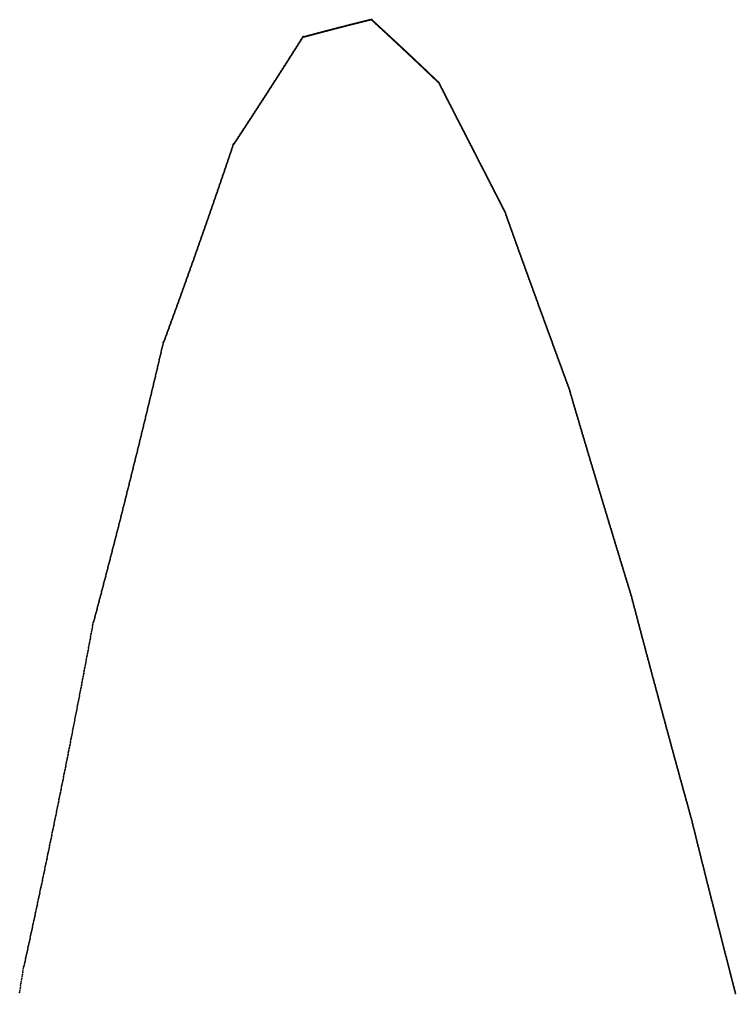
# Model space of a CAD drawing. Header units: metres. Extents: x 0 to 360, y 46 to 216.
# Drawn here: x 18.36 to 45.97, y 159.38 to 196.92 of the extents above; entities that cross this region are included whole.
import ezdxf

# ---------------------------------------------------------------- set-up
doc = ezdxf.new("R2010")
doc.units = ezdxf.units.M

msp = doc.modelspace()

# ---------------------------------------------------------------- linework, layer by layer
for p in [(31.155, 196.731), (31.165, 196.734), (31.176, 196.736), (31.186, 196.739), (31.196, 196.741), (31.207, 196.744), (31.217, 196.747), (31.227, 196.749), (31.238, 196.752), (31.248, 196.754), (31.258, 196.757), (31.269, 196.76), (31.279, 196.762), (31.289, 196.765), (31.3, 196.767), (31.31, 196.77), (31.32, 196.773), (31.331, 196.775), (31.341, 196.778), (31.351, 196.78), (31.362, 196.783), (31.372, 196.785), (31.382, 196.788), (31.393, 196.791), (31.403, 196.793), (31.413, 196.796), (31.424, 196.798), (31.434, 196.801), (31.444, 196.803), (31.455, 196.806), (31.465, 196.809), (31.475, 196.811), (31.486, 196.814), (31.496, 196.816), (31.506, 196.819), (31.517, 196.821), (31.527, 196.824), (31.537, 196.826), (31.548, 196.829), (31.558, 196.832), (31.568, 196.834), (31.579, 196.837), (31.589, 196.839), (31.599, 196.842), (31.609, 196.844), (31.62, 196.847), (31.63, 196.849), (31.64, 196.852), (31.651, 196.854), (31.661, 196.857), (31.671, 196.859), (31.682, 196.862), (31.692, 196.865), (31.702, 196.867), (31.712, 196.87), (31.723, 196.872), (31.733, 196.875), (31.743, 196.877), (31.754, 196.88), (31.764, 196.882), (31.774, 196.885), (31.784, 196.887), (31.795, 196.89), (31.805, 196.892), (31.815, 196.895), (31.826, 196.897), (31.836, 196.9), (31.846, 196.902), (31.856, 196.905), (31.867, 196.907), (31.877, 196.91), (31.887, 196.912), (31.898, 196.915), (31.908, 196.917), (31.918, 196.92), (31.928, 196.922), (31.939, 196.925), (31.949, 196.918), (31.959, 196.892), (31.97, 196.882), (31.98, 196.873), (31.99, 196.863), (32, 196.854), (32.011, 196.845), (32.021, 196.835), (32.031, 196.826), (32.041, 196.816), (32.052, 196.807), (32.062, 196.798), (32.072, 196.788), (32.082, 196.779), (32.093, 196.769), (32.103, 196.76), (32.113, 196.75), (32.123, 196.741), (32.134, 196.732), (29.706, 196.355), (29.717, 196.358), (29.727, 196.36), (29.738, 196.363), (29.748, 196.366), (29.759, 196.369), (29.769, 196.372), (29.78, 196.374), (29.79, 196.377), (29.8, 196.38), (29.811, 196.383), (29.821, 196.386), (29.832, 196.388), (29.842, 196.391), (29.853, 196.394), (29.863, 196.397), (29.874, 196.4), (29.884, 196.402), (29.895, 196.405), (29.905, 196.408), (29.916, 196.411), (29.926, 196.414), (29.937, 196.416), (29.947, 196.419), (29.958, 196.422), (29.968, 196.425), (29.979, 196.427), (29.989, 196.43), (30, 196.433), (30.01, 196.436), (30.02, 196.438), (30.031, 196.441), (30.041, 196.444), (30.052, 196.447), (30.062, 196.449), (30.073, 196.452), (30.083, 196.455), (30.094, 196.458), (30.104, 196.46), (30.115, 196.463), (30.125, 196.466), (30.135, 196.469), (30.146, 196.471), (30.156, 196.474), (30.167, 196.477), (30.177, 196.48), (30.188, 196.482), (30.198, 196.485), (30.209, 196.488), (30.219, 196.491), (30.229, 196.493), (30.24, 196.496), (30.25, 196.499), (30.261, 196.502), (30.271, 196.504), (30.282, 196.507), (30.292, 196.51), (30.303, 196.513), (30.313, 196.515), (30.323, 196.518), (30.334, 196.521), (30.344, 196.523), (30.355, 196.526), (30.365, 196.529), (30.376, 196.532), (30.386, 196.534), (30.396, 196.537), (30.407, 196.54), (30.417, 196.542), (30.428, 196.545), (30.438, 196.548), (30.449, 196.551), (30.459, 196.553), (30.469, 196.556), (30.48, 196.559), (30.49, 196.561), (30.501, 196.564), (30.511, 196.567), (30.522, 196.569), (30.532, 196.572), (30.542, 196.575), (30.553, 196.577), (30.563, 196.58), (30.574, 196.583), (30.584, 196.586), (30.594, 196.588), (30.605, 196.591), (30.615, 196.594), (30.626, 196.596), (30.636, 196.599), (30.646, 196.602), (30.657, 196.604), (30.667, 196.607), (30.678, 196.61), (30.688, 196.612), (30.698, 196.615), (30.709, 196.618), (30.719, 196.62), (30.73, 196.623), (30.74, 196.626), (30.75, 196.628), (30.761, 196.631), (30.771, 196.634), (30.782, 196.636), (30.792, 196.639), (30.802, 196.642), (30.813, 196.644), (30.823, 196.647), (30.834, 196.65), (30.844, 196.652), (30.854, 196.655), (30.865, 196.658), (30.875, 196.66), (30.885, 196.663), (30.896, 196.665), (30.906, 196.668), (30.917, 196.671), (30.927, 196.673), (30.937, 196.676), (30.948, 196.679), (30.958, 196.681), (30.968, 196.684), (30.979, 196.687), (30.989, 196.689), (31, 196.692), (31.01, 196.694), (31.02, 196.697), (31.031, 196.7), (31.041, 196.702), (31.051, 196.705), (31.062, 196.708), (31.072, 196.71), (31.082, 196.713), (31.093, 196.715), (31.103, 196.718), (31.114, 196.721), (31.124, 196.723), (31.134, 196.726), (31.145, 196.728), (32.144, 196.722), (32.154, 196.713), (32.164, 196.703), (32.175, 196.694), (32.185, 196.685), (32.195, 196.675), (32.205, 196.666), (32.216, 196.656), (32.226, 196.647), (32.236, 196.637), (32.246, 196.628), (32.257, 196.619), (32.267, 196.609), (32.277, 196.6), (32.287, 196.59), (32.298, 196.581), (32.308, 196.571), (32.318, 196.562), (32.328, 196.553), (32.339, 196.543), (32.349, 196.534), (32.359, 196.524), (32.369, 196.515), (32.38, 196.505), (32.39, 196.496), (32.4, 196.486), (32.41, 196.477), (32.42, 196.468), (32.431, 196.458), (32.441, 196.449), (32.451, 196.439), (32.461, 196.43), (32.472, 196.42), (32.482, 196.411), (32.492, 196.402), (32.502, 196.392), (32.512, 196.383), (32.523, 196.373), (32.533, 196.364), (29.117, 195.985), (29.127, 196.002), (29.138, 196.019), (29.149, 196.035), (29.159, 196.052), (29.17, 196.069), (29.18, 196.085), (29.191, 196.102), (29.201, 196.119), (29.212, 196.135), (29.222, 196.152), (29.233, 196.169), (29.243, 196.185), (29.254, 196.202), (29.265, 196.219), (29.275, 196.236), (29.286, 196.252), (29.296, 196.266), (29.307, 196.253), (29.317, 196.25), (29.328, 196.253), (29.338, 196.256), (29.349, 196.259), (29.359, 196.261), (29.37, 196.264), (29.38, 196.267), (29.391, 196.27), (29.401, 196.273), (29.412, 196.276), (29.422, 196.279), (29.433, 196.281), (29.443, 196.284), (29.454, 196.287), (29.464, 196.29), (29.475, 196.293), (29.486, 196.296), (29.496, 196.298), (29.507, 196.301), (29.517, 196.304), (29.528, 196.307), (29.538, 196.31), (29.549, 196.313), (29.559, 196.315), (29.57, 196.318), (29.58, 196.321), (29.591, 196.324), (29.601, 196.327), (29.612, 196.33), (29.622, 196.332), (29.633, 196.335), (29.643, 196.338), (29.654, 196.341), (29.664, 196.344), (29.675, 196.346), (29.685, 196.349), (29.696, 196.352), (32.543, 196.354), (32.553, 196.345), (32.563, 196.335), (32.574, 196.326), (32.584, 196.316), (32.594, 196.307), (32.604, 196.298), (32.614, 196.288), (32.625, 196.279), (32.635, 196.269), (32.645, 196.26), (32.655, 196.25), (32.665, 196.241), (32.676, 196.231), (32.686, 196.222), (32.696, 196.213), (32.706, 196.203), (32.716, 196.194), (32.727, 196.184), (32.737, 196.175), (32.747, 196.165), (32.757, 196.156), (32.767, 196.146), (32.778, 196.137), (32.788, 196.127), (32.798, 196.118), (32.808, 196.108), (32.818, 196.099), (32.829, 196.09), (32.839, 196.08), (32.849, 196.071), (32.859, 196.061), (32.869, 196.052), (32.879, 196.042), (32.89, 196.033), (32.9, 196.023), (32.91, 196.014), (32.92, 196.004), (32.93, 195.995), (32.94, 195.985), (28.885, 195.619), (28.895, 195.636), (28.906, 195.652), (28.916, 195.669), (28.927, 195.686), (28.937, 195.702), (28.948, 195.719), (28.959, 195.736), (28.969, 195.752), (28.98, 195.769), (28.99, 195.786), (29.001, 195.802), (29.011, 195.819), (29.022, 195.836), (29.033, 195.852), (29.043, 195.869), (29.054, 195.885), (29.064, 195.902), (29.075, 195.919), (29.085, 195.935), (29.096, 195.952), (29.106, 195.969), (32.951, 195.976), (32.961, 195.966), (32.971, 195.957), (32.981, 195.948), (32.991, 195.938), (33.001, 195.929), (33.012, 195.919), (33.022, 195.91), (33.032, 195.9), (33.042, 195.891), (33.052, 195.881), (33.062, 195.872), (33.073, 195.862), (33.083, 195.853), (33.093, 195.843), (33.103, 195.834), (33.113, 195.824), (33.123, 195.815), (33.134, 195.805), (33.144, 195.796), (33.154, 195.786), (33.164, 195.777), (33.174, 195.767), (33.184, 195.758), (33.194, 195.748), (33.205, 195.739), (33.215, 195.729), (33.225, 195.72), (33.235, 195.71), (33.245, 195.701), (33.255, 195.692), (33.265, 195.682), (33.275, 195.673), (33.286, 195.663), (33.296, 195.654), (33.306, 195.644), (33.316, 195.635), (33.326, 195.625), (33.336, 195.616), (33.346, 195.606), (28.641, 195.237), (28.652, 195.253), (28.662, 195.27), (28.673, 195.287), (28.684, 195.303), (28.694, 195.32), (28.705, 195.337), (28.715, 195.353), (28.726, 195.37), (28.737, 195.386), (28.747, 195.403), (28.758, 195.42), (28.768, 195.436), (28.779, 195.453), (28.789, 195.47), (28.8, 195.486), (28.811, 195.503), (28.821, 195.519), (28.832, 195.536), (28.842, 195.553), (28.853, 195.569), (28.863, 195.586), (28.874, 195.603), (33.357, 195.597), (33.367, 195.587), (33.377, 195.578), (33.387, 195.568), (33.397, 195.559), (33.407, 195.549), (33.417, 195.54), (33.427, 195.53), (33.438, 195.521), (33.448, 195.511), (33.458, 195.502), (33.468, 195.492), (33.478, 195.483), (33.488, 195.473), (33.498, 195.464), (33.508, 195.454), (33.518, 195.445), (33.529, 195.435), (33.539, 195.426), (33.549, 195.416), (33.559, 195.407), (33.569, 195.397), (33.579, 195.387), (33.589, 195.378), (33.599, 195.368), (33.609, 195.359), (33.619, 195.349), (33.63, 195.34), (33.64, 195.33), (33.65, 195.321), (33.66, 195.311), (33.67, 195.302), (33.68, 195.292), (33.69, 195.283), (33.7, 195.273), (33.71, 195.264), (33.72, 195.254), (33.73, 195.245), (33.741, 195.235), (28.397, 194.855), (28.408, 194.872), (28.419, 194.888), (28.429, 194.905), (28.44, 194.922), (28.45, 194.938), (28.461, 194.955), (28.472, 194.971), (28.482, 194.988), (28.493, 195.005), (28.503, 195.021), (28.514, 195.038), (28.525, 195.054), (28.535, 195.071), (28.546, 195.087), (28.556, 195.104), (28.567, 195.121), (28.578, 195.137), (28.588, 195.154), (28.599, 195.17), (28.609, 195.187), (28.62, 195.204), (28.631, 195.22), (33.751, 195.226), (33.761, 195.216), (33.771, 195.207), (33.781, 195.197), (33.791, 195.188), (33.801, 195.178), (33.811, 195.169), (33.821, 195.159), (33.831, 195.15), (33.841, 195.14), (33.851, 195.131), (33.861, 195.121), (33.872, 195.111), (33.882, 195.102), (33.892, 195.092), (33.902, 195.083), (33.912, 195.073), (33.922, 195.064), (33.932, 195.054), (33.942, 195.045), (33.952, 195.035), (33.962, 195.026), (33.972, 195.016), (33.982, 195.007), (33.992, 194.997), (34.002, 194.988), (34.012, 194.978), (34.023, 194.968), (34.033, 194.959), (34.043, 194.949), (34.053, 194.94), (34.063, 194.93), (34.073, 194.921), (34.083, 194.911), (34.093, 194.902), (34.103, 194.892), (34.113, 194.883), (34.123, 194.873), (34.133, 194.864), (34.143, 194.854), (28.164, 194.491), (28.174, 194.507), (28.185, 194.524), (28.196, 194.541), (28.206, 194.557), (28.217, 194.574), (28.227, 194.59), (28.238, 194.607), (28.249, 194.623), (28.259, 194.64), (28.27, 194.656), (28.281, 194.673), (28.291, 194.69), (28.302, 194.706), (28.312, 194.723), (28.323, 194.739), (28.334, 194.756), (28.344, 194.772), (28.355, 194.789), (28.366, 194.806), (28.376, 194.822), (28.387, 194.839), (34.153, 194.844), (34.163, 194.835), (34.173, 194.825), (34.183, 194.816), (34.193, 194.806), (34.203, 194.797), (34.213, 194.787), (34.223, 194.778), (34.233, 194.768), (34.243, 194.759), (34.253, 194.749), (34.264, 194.739), (34.274, 194.73), (34.284, 194.72), (34.294, 194.711), (34.304, 194.701), (34.314, 194.692), (34.324, 194.682), (34.334, 194.673), (34.344, 194.663), (34.354, 194.654), (34.364, 194.644), (34.374, 194.634), (34.384, 194.625), (34.394, 194.615), (34.404, 194.606), (34.414, 194.596), (34.424, 194.587), (34.434, 194.577), (34.444, 194.567), (34.454, 194.558), (34.464, 194.548), (34.474, 194.539), (34.484, 194.529), (34.494, 194.52), (34.504, 194.51), (34.514, 194.501), (34.524, 194.491), (34.534, 194.481), (27.919, 194.111), (27.929, 194.127), (27.94, 194.144), (27.951, 194.16), (27.961, 194.177), (27.972, 194.193), (27.983, 194.21), (27.993, 194.226), (28.004, 194.243), (28.015, 194.259), (28.025, 194.276), (28.036, 194.292), (28.047, 194.309), (28.057, 194.325), (28.068, 194.342), (28.079, 194.359), (28.089, 194.375), (28.1, 194.392), (28.11, 194.408), (28.121, 194.425), (28.132, 194.441), (28.142, 194.458), (28.153, 194.474), (34.544, 194.471), (34.554, 194.442), (34.564, 194.416), (34.574, 194.396), (34.584, 194.377), (34.594, 194.357), (34.604, 194.338), (34.614, 194.318), (34.624, 194.299), (34.634, 194.279), (34.644, 194.26), (34.654, 194.24), (34.664, 194.221), (34.674, 194.201), (34.684, 194.182), (34.694, 194.162), (34.704, 194.143), (34.714, 194.123), (34.724, 194.104), (27.673, 193.731), (27.684, 193.747), (27.695, 193.764), (27.705, 193.78), (27.716, 193.797), (27.727, 193.813), (27.737, 193.83), (27.748, 193.846), (27.759, 193.863), (27.769, 193.879), (27.78, 193.896), (27.791, 193.912), (27.801, 193.929), (27.812, 193.945), (27.823, 193.962), (27.833, 193.978), (27.844, 193.995), (27.855, 194.011), (27.865, 194.028), (27.876, 194.044), (27.887, 194.061), (27.897, 194.078), (27.908, 194.094), (34.734, 194.084), (34.744, 194.065), (34.754, 194.045), (34.764, 194.026), (34.774, 194.006), (34.784, 193.987), (34.793, 193.967), (34.803, 193.948), (34.813, 193.929), (34.823, 193.909), (34.833, 193.89), (34.843, 193.87), (34.853, 193.851), (34.863, 193.831), (34.873, 193.812), (34.883, 193.792), (34.893, 193.773), (34.903, 193.753), (34.913, 193.734), (27.428, 193.352), (27.438, 193.368), (27.449, 193.385), (27.46, 193.401), (27.47, 193.418), (27.481, 193.434), (27.492, 193.451), (27.502, 193.467), (27.513, 193.484), (27.524, 193.5), (27.535, 193.517), (27.545, 193.533), (27.556, 193.55), (27.567, 193.566), (27.577, 193.583), (27.588, 193.599), (27.599, 193.616), (27.609, 193.632), (27.62, 193.648), (27.631, 193.665), (27.641, 193.681), (27.652, 193.698), (27.663, 193.714), (34.923, 193.715), (34.933, 193.695), (34.943, 193.676), (34.953, 193.656), (34.963, 193.637), (34.973, 193.617), (34.983, 193.598), (34.993, 193.579), (35.003, 193.559), (35.013, 193.54), (35.023, 193.52), (35.032, 193.501), (35.042, 193.481), (35.052, 193.462), (35.062, 193.443), (35.072, 193.423), (35.082, 193.404), (35.092, 193.384), (35.102, 193.365), (27.192, 192.99), (27.203, 193.007), (27.213, 193.023), (27.224, 193.039), (27.235, 193.056), (27.246, 193.072), (27.256, 193.089), (27.267, 193.105), (27.278, 193.122), (27.288, 193.138), (27.299, 193.154), (27.31, 193.171), (27.321, 193.187), (27.331, 193.204), (27.342, 193.22), (27.353, 193.237), (27.363, 193.253), (27.374, 193.27), (27.385, 193.286), (27.395, 193.303), (27.406, 193.319), (27.417, 193.335), (35.112, 193.346), (35.122, 193.326), (35.132, 193.307), (35.142, 193.287), (35.152, 193.268), (35.162, 193.249), (35.172, 193.229), (35.182, 193.21), (35.191, 193.19), (35.201, 193.171), (35.211, 193.152), (35.221, 193.132), (35.231, 193.113), (35.241, 193.094), (35.251, 193.074), (35.261, 193.055), (35.271, 193.035), (35.281, 193.016), (35.291, 192.997), (35.301, 192.977), (26.945, 192.612), (26.956, 192.629), (26.967, 192.645), (26.977, 192.662), (26.988, 192.678), (26.999, 192.694), (27.01, 192.711), (27.02, 192.727), (27.031, 192.744), (27.042, 192.76), (27.053, 192.777), (27.063, 192.793), (27.074, 192.809), (27.085, 192.826), (27.095, 192.842), (27.106, 192.859), (27.117, 192.875), (27.128, 192.892), (27.138, 192.908), (27.149, 192.924), (27.16, 192.941), (27.171, 192.957), (27.181, 192.974), (35.31, 192.958), (35.32, 192.939), (35.33, 192.919), (35.34, 192.9), (35.35, 192.881), (35.36, 192.861), (35.37, 192.842), (35.38, 192.823), (35.39, 192.803), (35.4, 192.784), (35.41, 192.765), (35.419, 192.745), (35.429, 192.726), (35.439, 192.707), (35.449, 192.687), (35.459, 192.668), (35.469, 192.649), (35.479, 192.629), (35.489, 192.61), (26.698, 192.235), (26.709, 192.252), (26.719, 192.268), (26.73, 192.285), (26.741, 192.301), (26.752, 192.317), (26.762, 192.334), (26.773, 192.35), (26.784, 192.367), (26.795, 192.383), (26.805, 192.399), (26.816, 192.416), (26.827, 192.432), (26.838, 192.448), (26.848, 192.465), (26.859, 192.481), (26.87, 192.498), (26.881, 192.514), (26.891, 192.53), (26.902, 192.547), (26.913, 192.563), (26.924, 192.58), (26.934, 192.596), (35.499, 192.591), (35.509, 192.571), (35.518, 192.552), (35.528, 192.533), (35.538, 192.514), (35.548, 192.494), (35.558, 192.475), (35.568, 192.456), (35.578, 192.436), (35.588, 192.417), (35.598, 192.398), (35.607, 192.379), (35.617, 192.359), (35.627, 192.34), (35.637, 192.321), (35.647, 192.301), (35.657, 192.282), (35.667, 192.263), (35.677, 192.244), (26.526, 191.876), (26.536, 191.908), (26.547, 191.94), (26.558, 191.972), (26.569, 192.004), (26.579, 192.036), (26.59, 192.068), (26.601, 192.1), (26.612, 192.13), (26.622, 192.129), (26.633, 192.137), (26.644, 192.154), (26.655, 192.17), (26.666, 192.186), (26.676, 192.203), (26.687, 192.219), (35.686, 192.224), (35.696, 192.205), (35.706, 192.186), (35.716, 192.167), (35.726, 192.147), (35.736, 192.128), (35.746, 192.109), (35.755, 192.09), (35.765, 192.07), (35.775, 192.051), (35.785, 192.032), (35.795, 192.013), (35.805, 191.993), (35.815, 191.974), (35.825, 191.955), (35.834, 191.936), (35.844, 191.916), (35.854, 191.897), (35.864, 191.878), (35.874, 191.859), (26.396, 191.494), (26.407, 191.526), (26.418, 191.558), (26.429, 191.59), (26.439, 191.622), (26.45, 191.653), (26.461, 191.685), (26.472, 191.717), (26.482, 191.749), (26.493, 191.781), (26.504, 191.813), (26.515, 191.844), (35.884, 191.839), (35.893, 191.82), (35.903, 191.801), (35.913, 191.782), (35.923, 191.763), (35.933, 191.743), (35.943, 191.724), (35.953, 191.705), (35.962, 191.686), (35.972, 191.667), (35.982, 191.647), (35.992, 191.628), (36.002, 191.609), (36.012, 191.59), (36.021, 191.571), (36.031, 191.551), (36.041, 191.532), (36.051, 191.513), (36.061, 191.494), (36.071, 191.475), (26.267, 191.114), (26.277, 191.145), (26.288, 191.177), (26.299, 191.209), (26.31, 191.241), (26.321, 191.272), (26.331, 191.304), (26.342, 191.336), (26.353, 191.367), (26.364, 191.399), (26.375, 191.431), (26.385, 191.463), (36.08, 191.456), (36.09, 191.436), (36.1, 191.417), (36.11, 191.398), (36.12, 191.379), (36.13, 191.36), (36.139, 191.341), (36.149, 191.321), (36.159, 191.302), (36.169, 191.283), (36.179, 191.264), (36.188, 191.245), (36.198, 191.226), (36.208, 191.207), (36.218, 191.187), (36.228, 191.168), (36.237, 191.149), (36.247, 191.13), (36.257, 191.111), (26.137, 190.735), (26.148, 190.766), (26.159, 190.798), (26.169, 190.829), (26.18, 190.861), (26.191, 190.892), (26.202, 190.924), (26.213, 190.956), (26.223, 190.987), (26.234, 191.019), (26.245, 191.051), (26.256, 191.082), (36.267, 191.092), (36.277, 191.073), (36.287, 191.053), (36.296, 191.034), (36.306, 191.015), (36.316, 190.996), (36.326, 190.977), (36.336, 190.958), (36.345, 190.939), (36.355, 190.92), (36.365, 190.901), (36.375, 190.881), (36.384, 190.862), (36.394, 190.843), (36.404, 190.824), (36.414, 190.805), (36.424, 190.786), (36.433, 190.767), (36.443, 190.748), (36.453, 190.729), (26.007, 190.356), (26.018, 190.388), (26.029, 190.419), (26.04, 190.451), (26.051, 190.482), (26.061, 190.514), (26.072, 190.545), (26.083, 190.577), (26.094, 190.608), (26.105, 190.64), (26.115, 190.671), (26.126, 190.703), (36.463, 190.71), (36.473, 190.69), (36.482, 190.671), (36.492, 190.652), (36.502, 190.633), (36.512, 190.614), (36.521, 190.595), (36.531, 190.576), (36.541, 190.557), (36.551, 190.538), (36.561, 190.519), (36.57, 190.5), (36.58, 190.481), (36.59, 190.462), (36.6, 190.443), (36.609, 190.424), (36.619, 190.405), (36.629, 190.385), (36.639, 190.366), (25.877, 189.98), (25.888, 190.011), (25.899, 190.042), (25.91, 190.074), (25.921, 190.105), (25.931, 190.137), (25.942, 190.168), (25.953, 190.199), (25.964, 190.231), (25.975, 190.262), (25.986, 190.294), (25.996, 190.325), (36.648, 190.347), (36.658, 190.328), (36.668, 190.309), (36.678, 190.29), (36.688, 190.271), (36.697, 190.252), (36.707, 190.233), (36.717, 190.214), (36.727, 190.195), (36.736, 190.176), (36.746, 190.157), (36.756, 190.138), (36.766, 190.119), (36.775, 190.1), (36.785, 190.081), (36.795, 190.062), (36.805, 190.043), (36.814, 190.024), (36.824, 190.005), (36.834, 189.986), (25.747, 189.604), (25.758, 189.635), (25.769, 189.667), (25.78, 189.698), (25.791, 189.729), (25.802, 189.76), (25.812, 189.792), (25.823, 189.823), (25.834, 189.854), (25.845, 189.886), (25.856, 189.917), (25.867, 189.948), (36.844, 189.967), (36.853, 189.948), (36.863, 189.929), (36.873, 189.91), (36.882, 189.891), (36.892, 189.872), (36.902, 189.853), (36.912, 189.834), (36.921, 189.815), (36.931, 189.796), (36.941, 189.777), (36.951, 189.758), (36.96, 189.739), (36.97, 189.72), (36.98, 189.701), (36.989, 189.682), (36.999, 189.663), (37.009, 189.644), (37.019, 189.625), (37.028, 189.607), (25.617, 189.23), (25.628, 189.261), (25.639, 189.292), (25.65, 189.323), (25.661, 189.354), (25.671, 189.386), (25.682, 189.417), (25.693, 189.448), (25.704, 189.479), (25.715, 189.51), (25.726, 189.542), (25.736, 189.573), (37.038, 189.588), (37.048, 189.569), (37.058, 189.55), (37.067, 189.531), (37.077, 189.512), (37.087, 189.492), (37.096, 189.455), (37.106, 189.424), (37.116, 189.397), (37.126, 189.369), (37.135, 189.342), (37.145, 189.315), (37.155, 189.288), (37.164, 189.261), (37.174, 189.234), (25.487, 188.857), (25.498, 188.888), (25.509, 188.919), (25.519, 188.95), (25.53, 188.981), (25.541, 189.012), (25.552, 189.043), (25.563, 189.074), (25.574, 189.105), (25.585, 189.136), (25.595, 189.168), (25.606, 189.199), (37.184, 189.207), (37.193, 189.18), (37.203, 189.153), (37.213, 189.126), (37.223, 189.099), (37.232, 189.072), (37.242, 189.045), (37.252, 189.018), (37.261, 188.991), (37.271, 188.965), (37.281, 188.938), (37.29, 188.911), (37.3, 188.884), (37.31, 188.857), (25.357, 188.485), (25.367, 188.516), (25.378, 188.547), (25.389, 188.578), (25.4, 188.609), (25.411, 188.64), (25.422, 188.671), (25.433, 188.702), (25.443, 188.733), (25.454, 188.764), (25.465, 188.795), (25.476, 188.826), (37.319, 188.83), (37.329, 188.803), (37.339, 188.776), (37.348, 188.749), (37.358, 188.722), (37.368, 188.695), (37.378, 188.668), (37.387, 188.642), (37.397, 188.615), (37.407, 188.588), (37.416, 188.561), (37.426, 188.534), (37.436, 188.507), (37.445, 188.48), (25.226, 188.114), (25.237, 188.145), (25.248, 188.176), (25.259, 188.207), (25.27, 188.238), (25.28, 188.269), (25.291, 188.3), (25.302, 188.33), (25.313, 188.361), (25.324, 188.392), (25.335, 188.423), (25.346, 188.454), (37.455, 188.454), (37.465, 188.427), (37.474, 188.4), (37.484, 188.373), (37.494, 188.346), (37.503, 188.319), (37.513, 188.293), (37.523, 188.266), (37.532, 188.239), (37.542, 188.212), (37.552, 188.185), (37.561, 188.159), (37.571, 188.132), (37.581, 188.105), (25.095, 187.745), (25.106, 187.776), (25.117, 187.806), (25.128, 187.837), (25.139, 187.868), (25.15, 187.899), (25.161, 187.93), (25.172, 187.96), (25.182, 187.991), (25.193, 188.022), (25.204, 188.053), (25.215, 188.084), (37.59, 188.078), (37.6, 188.052), (37.609, 188.025), (37.619, 187.998), (37.629, 187.971), (37.638, 187.945), (37.648, 187.918), (37.658, 187.891), (37.667, 187.865), (37.677, 187.838), (37.687, 187.811), (37.696, 187.784), (37.706, 187.758), (37.716, 187.731), (24.954, 187.346), (24.965, 187.377), (24.975, 187.408), (24.986, 187.438), (24.997, 187.469), (25.008, 187.499), (25.019, 187.53), (25.03, 187.561), (25.041, 187.591), (25.052, 187.622), (25.063, 187.653), (25.074, 187.684), (25.084, 187.714), (37.725, 187.704), (37.735, 187.678), (37.745, 187.651), (37.754, 187.624), (37.764, 187.598), (37.773, 187.571), (37.783, 187.544), (37.793, 187.518), (37.802, 187.491), (37.812, 187.465), (37.822, 187.438), (37.831, 187.411), (37.841, 187.385), (37.85, 187.358), (24.823, 186.979), (24.834, 187.01), (24.845, 187.041), (24.856, 187.071), (24.866, 187.102), (24.877, 187.132), (24.888, 187.163), (24.899, 187.193), (24.91, 187.224), (24.921, 187.254), (24.932, 187.285), (24.943, 187.316), (37.86, 187.332), (37.87, 187.305), (37.879, 187.278), (37.889, 187.252), (37.899, 187.225), (37.908, 187.199), (37.918, 187.172), (37.927, 187.146), (37.937, 187.119), (37.947, 187.092), (37.956, 187.066), (37.966, 187.039), (37.975, 187.013), (37.985, 186.986), (24.692, 186.614), (24.703, 186.644), (24.714, 186.675), (24.725, 186.705), (24.735, 186.736), (24.746, 186.766), (24.757, 186.796), (24.768, 186.827), (24.779, 186.857), (24.79, 186.888), (24.801, 186.918), (24.812, 186.949), (37.995, 186.96), (38.004, 186.933), (38.014, 186.907), (38.023, 186.88), (38.033, 186.854), (38.043, 186.827), (38.052, 186.801), (38.062, 186.774), (38.071, 186.748), (38.081, 186.722), (38.091, 186.695), (38.1, 186.669), (38.11, 186.642), (38.119, 186.616), (24.55, 186.219), (24.561, 186.249), (24.572, 186.28), (24.582, 186.31), (24.593, 186.34), (24.604, 186.371), (24.615, 186.401), (24.626, 186.431), (24.637, 186.462), (24.648, 186.492), (24.659, 186.523), (24.67, 186.553), (24.681, 186.583), (38.129, 186.589), (38.139, 186.563), (38.148, 186.536), (38.158, 186.51), (38.167, 186.484), (38.177, 186.457), (38.187, 186.431), (38.196, 186.404), (38.206, 186.378), (38.215, 186.352), (38.225, 186.325), (38.234, 186.299), (38.244, 186.273), (38.254, 186.246), (38.263, 186.22), (24.418, 185.856), (24.429, 185.886), (24.44, 185.916), (24.451, 185.947), (24.462, 185.977), (24.473, 186.007), (24.484, 186.037), (24.495, 186.068), (24.506, 186.098), (24.517, 186.128), (24.528, 186.159), (24.539, 186.189), (38.273, 186.194), (38.282, 186.167), (38.292, 186.141), (38.301, 186.115), (38.311, 186.088), (38.321, 186.062), (38.33, 186.036), (38.34, 186.009), (38.349, 185.983), (38.359, 185.957), (38.368, 185.931), (38.378, 185.904), (38.388, 185.878), (38.397, 185.852), (24.287, 185.494), (24.298, 185.524), (24.309, 185.554), (24.32, 185.584), (24.331, 185.615), (24.342, 185.645), (24.353, 185.675), (24.364, 185.705), (24.375, 185.735), (24.386, 185.765), (24.397, 185.796), (24.407, 185.826), (38.407, 185.825), (38.416, 185.799), (38.426, 185.773), (38.435, 185.747), (38.445, 185.72), (38.454, 185.694), (38.464, 185.668), (38.474, 185.642), (38.483, 185.616), (38.493, 185.589), (38.502, 185.563), (38.512, 185.537), (38.521, 185.511), (38.531, 185.485), (24.145, 185.103), (24.156, 185.133), (24.167, 185.163), (24.177, 185.193), (24.188, 185.223), (24.199, 185.254), (24.21, 185.284), (24.221, 185.314), (24.232, 185.344), (24.243, 185.374), (24.254, 185.404), (24.265, 185.434), (24.276, 185.464), (38.54, 185.458), (38.55, 185.432), (38.559, 185.406), (38.569, 185.38), (38.579, 185.354), (38.588, 185.328), (38.598, 185.301), (38.607, 185.275), (38.617, 185.249), (38.626, 185.223), (38.636, 185.197), (38.645, 185.171), (38.655, 185.145), (38.664, 185.119), (38.674, 185.093), (24.013, 184.744), (24.024, 184.774), (24.035, 184.804), (24.046, 184.834), (24.057, 184.864), (24.068, 184.894), (24.079, 184.924), (24.09, 184.953), (24.101, 184.983), (24.112, 185.013), (24.123, 185.043), (24.134, 185.073), (38.683, 185.066), (38.693, 185.04), (38.702, 185.014), (38.712, 184.988), (38.722, 184.962), (38.731, 184.936), (38.741, 184.91), (38.75, 184.884), (38.76, 184.858), (38.769, 184.832), (38.779, 184.806), (38.788, 184.78), (38.798, 184.754), (38.807, 184.728), (23.881, 184.374), (23.892, 184.421), (23.903, 184.468), (23.914, 184.498), (23.925, 184.505), (23.936, 184.535), (23.947, 184.565), (23.958, 184.595), (23.969, 184.624), (23.98, 184.654), (23.991, 184.684), (24.002, 184.714), (38.817, 184.702), (38.826, 184.676), (38.836, 184.65), (38.845, 184.624), (38.855, 184.598), (38.864, 184.572), (38.874, 184.546), (38.883, 184.52), (38.893, 184.494), (38.902, 184.468), (38.912, 184.442), (38.921, 184.416), (38.931, 184.39), (38.94, 184.364), (23.793, 184), (23.804, 184.047), (23.815, 184.093), (23.826, 184.14), (23.837, 184.187), (23.848, 184.234), (23.859, 184.28), (23.87, 184.327), (38.95, 184.338), (38.959, 184.312), (38.969, 184.286), (38.978, 184.26), (38.988, 184.235), (38.997, 184.209), (39.007, 184.183), (39.016, 184.157), (39.026, 184.131), (39.035, 184.105), (39.045, 184.079), (39.054, 184.053), (39.064, 184.028), (39.073, 184.002), (39.083, 183.976), (23.705, 183.627), (23.716, 183.674), (23.727, 183.72), (23.738, 183.767), (23.749, 183.813), (23.76, 183.86), (23.771, 183.907), (23.782, 183.953), (39.092, 183.95), (39.101, 183.924), (39.111, 183.898), (39.12, 183.872), (39.13, 183.847), (39.139, 183.821), (39.149, 183.795), (39.158, 183.769), (39.168, 183.743), (39.177, 183.718), (39.187, 183.692), (39.196, 183.666), (39.206, 183.64), (39.215, 183.615), (23.617, 183.256), (23.628, 183.303), (23.639, 183.349), (23.65, 183.395), (23.661, 183.442), (23.672, 183.488), (23.683, 183.534), (23.694, 183.581), (39.225, 183.589), (39.234, 183.563), (39.243, 183.537), (39.253, 183.511), (39.262, 183.486), (39.272, 183.46), (39.281, 183.434), (39.291, 183.409), (39.3, 183.383), (39.31, 183.357), (39.319, 183.331), (39.329, 183.306), (39.338, 183.28), (39.347, 183.254), (39.357, 183.229), (23.518, 182.84), (23.529, 182.886), (23.54, 182.933), (23.551, 182.979), (23.562, 183.025), (23.573, 183.071), (23.584, 183.117), (23.595, 183.164), (23.606, 183.21), (39.366, 183.203), (39.376, 183.177), (39.385, 183.152), (39.395, 183.126), (39.404, 183.1), (39.414, 183.075), (39.423, 183.049), (39.432, 183.023), (39.442, 182.998), (39.451, 182.972), (39.461, 182.946), (39.47, 182.921), (39.48, 182.895), (39.489, 182.87), (39.498, 182.844), (23.43, 182.472), (23.441, 182.518), (23.452, 182.564), (23.463, 182.61), (23.474, 182.656), (23.485, 182.702), (23.496, 182.748), (23.507, 182.794), (39.508, 182.818), (39.517, 182.793), (39.527, 182.767), (39.536, 182.742), (39.546, 182.716), (39.555, 182.691), (39.564, 182.662), (39.574, 182.62), (39.583, 182.586), (39.593, 182.554), (39.602, 182.522), (39.612, 182.49), (23.342, 182.105), (23.353, 182.151), (23.364, 182.197), (23.375, 182.243), (23.386, 182.288), (23.397, 182.334), (23.408, 182.38), (23.419, 182.426), (39.621, 182.458), (39.63, 182.426), (39.64, 182.394), (39.649, 182.362), (39.659, 182.331), (39.668, 182.299), (39.677, 182.267), (39.687, 182.235), (39.696, 182.203), (39.706, 182.171), (39.715, 182.139), (39.724, 182.107), (23.254, 181.74), (23.265, 181.785), (23.276, 181.831), (23.287, 181.877), (23.298, 181.922), (23.309, 181.968), (23.32, 182.014), (23.331, 182.059), (39.734, 182.075), (39.743, 182.043), (39.753, 182.012), (39.762, 181.98), (39.771, 181.948), (39.781, 181.916), (39.79, 181.884), (39.8, 181.852), (39.809, 181.821), (39.818, 181.789), (39.828, 181.757), (39.837, 181.725), (23.166, 181.375), (23.177, 181.421), (23.188, 181.466), (23.199, 181.512), (23.21, 181.557), (23.221, 181.603), (23.232, 181.648), (23.243, 181.694), (39.847, 181.693), (39.856, 181.662), (39.865, 181.63), (39.875, 181.598), (39.884, 181.566), (39.893, 181.535), (39.903, 181.503), (39.912, 181.471), (39.922, 181.44), (39.931, 181.408), (39.94, 181.376), (39.95, 181.345), (23.066, 180.967), (23.077, 181.013), (23.088, 181.058), (23.099, 181.103), (23.11, 181.149), (23.121, 181.194), (23.133, 181.239), (23.144, 181.285), (23.155, 181.33), (39.959, 181.313), (39.968, 181.281), (39.978, 181.25), (39.987, 181.218), (39.997, 181.186), (40.006, 181.155), (40.015, 181.123), (40.025, 181.092), (40.034, 181.06), (40.043, 181.029), (40.053, 180.997), (40.062, 180.965), (22.978, 180.606), (22.989, 180.651), (23, 180.696), (23.011, 180.741), (23.022, 180.787), (23.033, 180.832), (23.044, 180.877), (23.055, 180.922), (40.071, 180.934), (40.081, 180.902), (40.09, 180.871), (40.1, 180.839), (40.109, 180.808), (40.118, 180.776), (40.128, 180.745), (40.137, 180.713), (40.146, 180.682), (40.156, 180.65), (40.165, 180.619), (40.174, 180.588), (22.89, 180.246), (22.901, 180.291), (22.912, 180.336), (22.923, 180.381), (22.934, 180.426), (22.945, 180.471), (22.956, 180.516), (22.967, 180.561), (40.184, 180.556), (40.193, 180.525), (40.202, 180.493), (40.212, 180.462), (40.221, 180.43), (40.23, 180.399), (40.24, 180.368), (40.249, 180.336), (40.258, 180.305), (40.268, 180.274), (40.277, 180.242), (40.286, 180.211), (22.79, 179.843), (22.801, 179.887), (22.812, 179.932), (22.823, 179.977), (22.834, 180.022), (22.845, 180.067), (22.856, 180.111), (22.867, 180.156), (22.878, 180.201), (40.296, 180.18), (40.305, 180.148), (40.314, 180.117), (40.324, 180.086), (40.333, 180.054), (40.342, 180.023), (40.352, 179.992), (40.361, 179.961), (40.37, 179.929), (40.38, 179.898), (40.389, 179.867), (40.398, 179.836), (22.701, 179.485), (22.713, 179.53), (22.724, 179.575), (22.735, 179.619), (22.746, 179.664), (22.757, 179.709), (22.768, 179.753), (22.779, 179.798), (40.408, 179.804), (40.417, 179.773), (40.426, 179.742), (40.436, 179.711), (40.445, 179.68), (40.454, 179.649), (40.464, 179.617), (40.473, 179.586), (40.482, 179.555), (40.492, 179.524), (40.501, 179.493), (40.51, 179.462), (22.602, 179.085), (22.613, 179.13), (22.624, 179.174), (22.635, 179.218), (22.646, 179.263), (22.657, 179.307), (22.668, 179.352), (22.679, 179.396), (22.69, 179.441), (40.519, 179.431), (40.529, 179.4), (40.538, 179.368), (40.547, 179.337), (40.557, 179.306), (40.566, 179.275), (40.575, 179.244), (40.585, 179.213), (40.594, 179.182), (40.603, 179.151), (40.612, 179.12), (40.622, 179.089), (22.513, 178.731), (22.524, 178.775), (22.535, 178.819), (22.546, 178.864), (22.558, 178.908), (22.569, 178.952), (22.58, 178.996), (22.591, 179.041), (40.631, 179.058), (40.64, 179.027), (40.65, 178.996), (40.659, 178.965), (40.668, 178.934), (40.677, 178.903), (40.687, 178.872), (40.696, 178.841), (40.705, 178.81), (40.715, 178.78), (40.724, 178.749), (40.733, 178.718), (22.413, 178.334), (22.425, 178.378), (22.436, 178.422), (22.447, 178.466), (22.458, 178.51), (22.469, 178.554), (22.48, 178.598), (22.491, 178.642), (22.502, 178.687), (40.742, 178.687), (40.752, 178.656), (40.761, 178.625), (40.77, 178.594), (40.78, 178.563), (40.789, 178.533), (40.798, 178.502), (40.807, 178.471), (40.817, 178.44), (40.826, 178.409), (40.835, 178.379), (40.844, 178.348), (22.325, 177.982), (22.336, 178.026), (22.347, 178.07), (22.358, 178.114), (22.369, 178.158), (22.38, 178.202), (22.391, 178.246), (22.402, 178.29), (40.854, 178.317), (40.863, 178.286), (40.872, 178.255), (40.881, 178.225), (40.891, 178.194), (40.9, 178.163), (40.909, 178.132), (40.919, 178.102), (40.928, 178.071), (40.937, 178.04), (40.946, 178.01), (40.956, 177.979), (22.225, 177.588), (22.236, 177.632), (22.247, 177.675), (22.258, 177.719), (22.269, 177.763), (22.28, 177.807), (22.292, 177.85), (22.303, 177.894), (22.314, 177.938), (40.965, 177.948), (40.974, 177.918), (40.983, 177.887), (40.993, 177.856), (41.002, 177.826), (41.011, 177.795), (41.02, 177.764), (41.03, 177.734), (41.039, 177.703), (41.048, 177.673), (41.057, 177.642), (41.066, 177.612), (22.136, 177.239), (22.147, 177.282), (22.158, 177.326), (22.169, 177.37), (22.181, 177.413), (22.192, 177.457), (22.203, 177.5), (22.214, 177.544), (41.076, 177.581), (41.085, 177.55), (41.094, 177.52), (41.103, 177.489), (41.113, 177.459), (41.122, 177.428), (41.131, 177.398), (41.14, 177.367), (41.15, 177.337), (41.159, 177.306), (41.168, 177.276), (41.177, 177.245), (41.186, 177.215), (22.036, 176.848), (22.047, 176.891), (22.058, 176.935), (22.069, 176.978), (22.081, 177.021), (22.092, 177.065), (22.103, 177.108), (22.114, 177.152), (22.125, 177.195), (41.196, 177.184), (41.205, 177.154), (41.214, 177.124), (41.223, 177.093), (41.233, 177.063), (41.242, 177.032), (41.251, 177.002), (41.26, 176.972), (41.269, 176.941), (41.279, 176.911), (41.288, 176.88), (41.297, 176.85), (21.936, 176.458), (21.947, 176.502), (21.958, 176.545), (21.969, 176.588), (21.981, 176.631), (21.992, 176.674), (22.003, 176.718), (22.014, 176.761), (22.025, 176.804), (41.306, 176.82), (41.316, 176.789), (41.325, 176.759), (41.334, 176.729), (41.343, 176.698), (41.352, 176.668), (41.362, 176.638), (41.371, 176.608), (41.38, 176.577), (41.389, 176.547), (41.398, 176.517), (41.408, 176.486), (41.417, 176.456), (21.847, 176.113), (21.858, 176.156), (21.869, 176.2), (21.881, 176.243), (21.892, 176.286), (21.903, 176.329), (21.914, 176.372), (21.925, 176.415), (41.426, 176.426), (41.435, 176.396), (41.444, 176.366), (41.454, 176.335), (41.463, 176.305), (41.472, 176.275), (41.481, 176.245), (41.49, 176.215), (41.499, 176.185), (41.509, 176.154), (41.518, 176.124), (41.527, 176.094), (21.747, 175.727), (21.758, 175.77), (21.769, 175.813), (21.78, 175.856), (21.792, 175.899), (21.803, 175.941), (21.814, 175.984), (21.825, 176.027), (21.836, 176.07), (41.536, 176.064), (41.545, 176.034), (41.555, 176.004), (41.564, 175.974), (41.573, 175.944), (41.582, 175.913), (41.591, 175.883), (41.6, 175.853), (41.61, 175.823), (41.619, 175.793), (41.628, 175.763), (41.637, 175.733), (21.647, 175.342), (21.658, 175.385), (21.669, 175.427), (21.68, 175.47), (21.691, 175.513), (21.702, 175.556), (21.714, 175.598), (21.725, 175.641), (21.736, 175.684), (41.646, 175.703), (41.655, 175.673), (41.665, 175.643), (41.674, 175.613), (41.683, 175.583), (41.692, 175.553), (41.701, 175.523), (41.71, 175.493), (41.72, 175.463), (41.729, 175.433), (41.738, 175.403), (41.747, 175.373), (41.756, 175.344), (21.547, 174.959), (21.558, 175.001), (21.569, 175.044), (21.58, 175.086), (21.591, 175.129), (21.602, 175.171), (21.613, 175.214), (21.625, 175.257), (21.636, 175.299), (41.765, 175.314), (41.775, 175.284), (41.784, 175.254), (41.793, 175.224), (41.802, 175.194), (41.811, 175.164), (41.82, 175.134), (41.829, 175.105), (41.839, 175.075), (41.848, 175.045), (41.857, 175.015), (41.866, 174.985), (41.875, 174.955), (21.457, 174.619), (21.469, 174.662), (21.48, 174.704), (21.491, 174.746), (21.502, 174.789), (21.513, 174.831), (21.524, 174.874), (21.535, 174.916), (41.884, 174.926), (41.893, 174.896), (41.903, 174.866), (41.912, 174.836), (41.921, 174.807), (41.93, 174.777), (41.939, 174.747), (41.948, 174.717), (41.957, 174.688), (41.966, 174.656), (41.976, 174.613), (21.357, 174.239), (21.368, 174.281), (21.379, 174.323), (21.39, 174.365), (21.402, 174.408), (21.413, 174.45), (21.424, 174.492), (21.435, 174.534), (21.446, 174.577), (41.985, 174.577), (41.994, 174.542), (42.003, 174.507), (42.012, 174.472), (42.021, 174.438), (42.03, 174.403), (42.039, 174.368), (42.049, 174.334), (42.058, 174.299), (42.067, 174.264), (42.076, 174.23), (21.257, 173.86), (21.268, 173.902), (21.279, 173.944), (21.29, 173.986), (21.301, 174.028), (21.312, 174.07), (21.324, 174.112), (21.335, 174.154), (21.346, 174.197), (42.085, 174.195), (42.094, 174.16), (42.103, 174.126), (42.112, 174.091), (42.122, 174.057), (42.131, 174.022), (42.14, 173.987), (42.149, 173.953), (42.158, 173.918), (42.167, 173.884), (42.176, 173.849), (21.167, 173.5), (21.178, 173.56), (21.19, 173.62), (21.201, 173.68), (21.212, 173.708), (21.223, 173.734), (21.234, 173.776), (21.245, 173.818), (42.185, 173.815), (42.194, 173.78), (42.203, 173.746), (42.213, 173.711), (42.222, 173.677), (42.231, 173.642), (42.24, 173.608), (42.249, 173.574), (42.258, 173.539), (42.267, 173.505), (42.276, 173.47), (21.089, 173.081), (21.1, 173.141), (21.111, 173.2), (21.123, 173.26), (21.134, 173.32), (21.145, 173.38), (21.156, 173.44), (42.285, 173.436), (42.294, 173.402), (42.303, 173.367), (42.313, 173.333), (42.322, 173.299), (42.331, 173.264), (42.34, 173.23), (42.349, 173.196), (42.358, 173.161), (42.367, 173.127), (42.376, 173.093), (21.022, 172.723), (21.033, 172.783), (21.044, 172.842), (21.056, 172.902), (21.067, 172.962), (21.078, 173.021), (42.385, 173.059), (42.394, 173.024), (42.403, 172.99), (42.412, 172.956), (42.422, 172.922), (42.431, 172.887), (42.44, 172.853), (42.449, 172.819), (42.458, 172.785), (42.467, 172.751), (42.476, 172.717), (20.955, 172.367), (20.966, 172.426), (20.977, 172.486), (20.989, 172.545), (21, 172.604), (21.011, 172.664), (42.485, 172.683), (42.494, 172.648), (42.503, 172.614), (42.512, 172.58), (42.521, 172.546), (42.53, 172.512), (42.539, 172.478), (42.548, 172.444), (42.557, 172.41), (42.567, 172.376), (42.576, 172.342), (20.877, 171.953), (20.888, 172.012), (20.899, 172.071), (20.91, 172.131), (20.921, 172.19), (20.933, 172.249), (20.944, 172.308), (42.585, 172.308), (42.594, 172.274), (42.603, 172.24), (42.612, 172.206), (42.621, 172.172), (42.63, 172.138), (42.639, 172.104), (42.648, 172.07), (42.657, 172.036), (42.666, 172.002), (42.675, 171.969), (20.81, 171.6), (20.821, 171.659), (20.832, 171.718), (20.843, 171.777), (20.854, 171.836), (20.866, 171.894), (42.684, 171.935), (42.693, 171.901), (42.702, 171.867), (42.711, 171.833), (42.72, 171.799), (42.729, 171.766), (42.738, 171.732), (42.747, 171.698), (42.756, 171.664), (42.765, 171.63), (42.774, 171.597), (20.742, 171.249), (20.754, 171.307), (20.765, 171.366), (20.776, 171.424), (20.787, 171.483), (20.798, 171.542), (42.784, 171.563), (42.793, 171.529), (42.802, 171.495), (42.811, 171.462), (42.82, 171.428), (42.829, 171.394), (42.838, 171.361), (42.847, 171.327), (42.856, 171.293), (42.865, 171.26), (42.874, 171.226), (20.664, 170.84), (20.675, 170.898), (20.686, 170.956), (20.698, 171.015), (20.709, 171.073), (20.72, 171.132), (20.731, 171.19), (42.883, 171.193), (42.892, 171.159), (42.901, 171.125), (42.91, 171.092), (42.919, 171.058), (42.928, 171.025), (42.937, 170.991), (42.946, 170.958), (42.955, 170.924), (42.964, 170.89), (42.973, 170.857), (20.597, 170.491), (20.608, 170.549), (20.619, 170.607), (20.63, 170.665), (20.642, 170.723), (20.653, 170.782), (42.982, 170.823), (42.991, 170.79), (43, 170.757), (43.009, 170.723), (43.018, 170.69), (43.027, 170.656), (43.036, 170.623), (43.045, 170.589), (43.054, 170.556), (43.063, 170.523), (43.072, 170.489), (43.081, 170.456), (20.518, 170.086), (20.53, 170.144), (20.541, 170.201), (20.552, 170.259), (20.563, 170.317), (20.574, 170.375), (20.586, 170.433), (43.09, 170.422), (43.099, 170.389), (43.108, 170.356), (43.117, 170.322), (43.126, 170.289), (43.135, 170.256), (43.144, 170.223), (43.153, 170.189), (43.162, 170.156), (43.171, 170.123), (43.18, 170.09), (20.451, 169.74), (20.462, 169.797), (20.474, 169.855), (20.485, 169.913), (20.496, 169.97), (20.507, 170.028), (43.189, 170.056), (43.198, 170.023), (43.207, 169.99), (43.216, 169.957), (43.225, 169.923), (43.234, 169.89), (43.242, 169.857), (43.251, 169.824), (43.26, 169.791), (43.269, 169.758), (43.278, 169.725), (20.373, 169.338), (20.384, 169.395), (20.395, 169.453), (20.406, 169.51), (20.418, 169.567), (20.429, 169.625), (20.44, 169.682), (43.287, 169.691), (43.296, 169.658), (43.305, 169.625), (43.314, 169.592), (43.323, 169.559), (43.332, 169.526), (43.341, 169.493), (43.35, 169.46), (43.359, 169.427), (43.368, 169.394), (43.377, 169.361), (43.386, 169.328), (20.305, 168.995), (20.317, 169.052), (20.328, 169.109), (20.339, 169.166), (20.35, 169.224), (20.361, 169.281), (43.395, 169.295), (43.404, 169.262), (43.413, 169.229), (43.422, 169.196), (43.431, 169.163), (43.44, 169.13), (43.449, 169.097), (43.457, 169.065), (43.466, 169.032), (43.475, 168.999), (43.484, 168.966), (20.227, 168.597), (20.238, 168.653), (20.249, 168.71), (20.261, 168.767), (20.272, 168.824), (20.283, 168.881), (20.294, 168.938), (43.493, 168.933), (43.502, 168.9), (43.511, 168.867), (43.52, 168.835), (43.529, 168.802), (43.538, 168.769), (43.547, 168.736), (43.556, 168.703), (43.565, 168.671), (43.574, 168.638), (43.583, 168.605), (43.592, 168.572), (20.148, 168.2), (20.16, 168.256), (20.171, 168.313), (20.182, 168.37), (20.193, 168.426), (20.204, 168.483), (20.216, 168.54), (43.6, 168.54), (43.609, 168.507), (43.618, 168.474), (43.627, 168.442), (43.636, 168.409), (43.645, 168.376), (43.654, 168.344), (43.663, 168.311), (43.672, 168.278), (43.681, 168.246), (43.69, 168.213), (20.081, 167.861), (20.092, 167.918), (20.103, 167.974), (20.115, 168.03), (20.126, 168.087), (20.137, 168.143), (43.699, 168.18), (43.707, 168.148), (43.716, 168.115), (43.725, 168.083), (43.734, 168.05), (43.743, 168.018), (43.752, 167.985), (43.761, 167.953), (43.77, 167.92), (43.779, 167.888), (43.788, 167.855), (43.797, 167.823), (20.002, 167.468), (20.013, 167.524), (20.025, 167.58), (20.036, 167.636), (20.047, 167.692), (20.058, 167.749), (20.07, 167.805), (43.805, 167.79), (43.814, 167.758), (43.823, 167.725), (43.832, 167.693), (43.841, 167.66), (43.85, 167.628), (43.859, 167.596), (43.868, 167.563), (43.877, 167.531), (43.886, 167.498), (43.894, 167.466), (19.924, 167.076), (19.935, 167.132), (19.946, 167.188), (19.957, 167.244), (19.969, 167.3), (19.98, 167.356), (19.991, 167.412), (43.903, 167.434), (43.912, 167.401), (43.921, 167.369), (43.93, 167.337), (43.939, 167.304), (43.948, 167.272), (43.957, 167.24), (43.965, 167.208), (43.974, 167.175), (43.983, 167.143), (43.992, 167.111), (44.001, 167.079), (19.856, 166.742), (19.867, 166.797), (19.879, 166.853), (19.89, 166.909), (19.901, 166.964), (19.912, 167.02), (44.01, 167.046), (44.019, 167.014), (44.028, 166.982), (44.036, 166.95), (44.045, 166.918), (44.054, 166.885), (44.063, 166.853), (44.072, 166.821), (44.081, 166.789), (44.09, 166.757), (44.099, 166.725), (19.777, 166.353), (19.789, 166.409), (19.8, 166.464), (19.811, 166.519), (19.822, 166.575), (19.834, 166.63), (19.845, 166.686), (44.107, 166.693), (44.116, 166.661), (44.125, 166.628), (44.134, 166.596), (44.143, 166.564), (44.152, 166.532), (44.161, 166.5), (44.169, 166.468), (44.178, 166.436), (44.187, 166.404), (44.196, 166.372), (44.205, 166.34), (19.699, 165.966), (19.71, 166.022), (19.721, 166.077), (19.732, 166.132), (19.744, 166.187), (19.755, 166.243), (19.766, 166.298), (44.214, 166.308), (44.223, 166.276), (44.231, 166.244), (44.24, 166.212), (44.249, 166.18), (44.258, 166.149), (44.267, 166.117), (44.276, 166.085), (44.284, 166.053), (44.293, 166.02), (44.302, 165.978), (19.62, 165.581), (19.631, 165.636), (19.642, 165.691), (19.654, 165.746), (19.665, 165.801), (19.676, 165.856), (19.687, 165.911), (44.311, 165.94), (44.32, 165.904), (44.329, 165.869), (44.338, 165.833), (44.346, 165.797), (44.355, 165.761), (44.364, 165.726), (44.373, 165.69), (44.382, 165.654), (44.39, 165.619), (44.399, 165.583), (19.541, 165.198), (19.552, 165.253), (19.564, 165.307), (19.575, 165.362), (19.586, 165.417), (19.597, 165.472), (19.609, 165.527), (44.408, 165.548), (44.417, 165.512), (44.426, 165.476), (44.435, 165.441), (44.443, 165.405), (44.452, 165.37), (44.461, 165.334), (44.47, 165.299), (44.479, 165.263), (44.488, 165.228), (19.473, 164.871), (19.485, 164.925), (19.496, 164.98), (19.507, 165.034), (19.519, 165.089), (19.53, 165.143), (44.496, 165.192), (44.505, 165.157), (44.514, 165.121), (44.523, 165.086), (44.532, 165.05), (44.54, 165.015), (44.549, 164.98), (44.558, 164.944), (44.567, 164.909), (44.576, 164.873), (44.584, 164.838), (19.395, 164.491), (19.406, 164.545), (19.417, 164.599), (19.428, 164.653), (19.44, 164.708), (19.451, 164.762), (19.462, 164.816), (44.593, 164.803), (44.602, 164.767), (44.611, 164.732), (44.62, 164.697), (44.628, 164.662), (44.637, 164.626), (44.646, 164.591), (44.655, 164.556), (44.664, 164.521), (44.672, 164.485), (44.681, 164.45), (19.316, 164.112), (19.327, 164.166), (19.338, 164.22), (19.349, 164.274), (19.361, 164.328), (19.372, 164.382), (19.383, 164.436), (44.69, 164.415), (44.699, 164.38), (44.708, 164.345), (44.716, 164.309), (44.725, 164.274), (44.734, 164.239), (44.743, 164.204), (44.752, 164.169), (44.76, 164.134), (44.769, 164.099), (19.237, 163.735), (19.248, 163.789), (19.259, 163.843), (19.271, 163.896), (19.282, 163.95), (19.293, 164.004), (19.304, 164.058), (44.778, 164.064), (44.787, 164.029), (44.795, 163.994), (44.804, 163.959), (44.813, 163.924), (44.822, 163.889), (44.831, 163.854), (44.839, 163.819), (44.848, 163.784), (44.857, 163.749), (44.866, 163.714), (19.158, 163.36), (19.169, 163.413), (19.18, 163.467), (19.192, 163.52), (19.203, 163.574), (19.214, 163.628), (19.225, 163.681), (44.874, 163.679), (44.883, 163.644), (44.892, 163.609), (44.901, 163.574), (44.909, 163.539), (44.918, 163.505), (44.927, 163.47), (44.936, 163.435), (44.944, 163.4), (44.953, 163.365), (44.962, 163.331), (19.079, 162.986), (19.09, 163.039), (19.101, 163.093), (19.113, 163.146), (19.124, 163.2), (19.135, 163.253), (19.146, 163.306), (44.971, 163.296), (44.98, 163.261), (44.988, 163.226), (44.997, 163.192), (45.006, 163.157), (45.015, 163.122), (45.023, 163.087), (45.032, 163.053), (45.041, 163.018), (45.05, 162.983), (45.058, 162.949), (19, 162.614), (19.011, 162.667), (19.022, 162.72), (19.034, 162.773), (19.045, 162.827), (19.056, 162.88), (19.067, 162.933), (45.067, 162.914), (45.076, 162.879), (45.084, 162.845), (45.093, 162.81), (45.102, 162.776), (45.111, 162.741), (45.119, 162.707), (45.128, 162.672), (45.137, 162.637), (45.146, 162.603), (45.154, 162.568), (18.909, 162.191), (18.921, 162.244), (18.932, 162.297), (18.943, 162.349), (18.955, 162.402), (18.966, 162.455), (18.977, 162.508), (18.988, 162.561), (45.163, 162.534), (45.172, 162.499), (45.181, 162.465), (45.189, 162.431), (45.198, 162.396), (45.207, 162.362), (45.215, 162.327), (45.224, 162.293), (45.233, 162.258), (45.242, 162.224), (45.25, 162.19), (18.83, 161.822), (18.842, 161.875), (18.853, 161.928), (18.864, 161.98), (18.875, 162.033), (18.887, 162.086), (18.898, 162.138), (45.259, 162.155), (45.268, 162.121), (45.277, 162.087), (45.285, 162.052), (45.294, 162.018), (45.303, 161.984), (45.311, 161.95), (45.32, 161.915), (45.329, 161.881), (45.338, 161.847), (18.751, 161.456), (18.762, 161.508), (18.774, 161.56), (18.785, 161.613), (18.796, 161.665), (18.808, 161.717), (18.819, 161.77), (45.346, 161.813), (45.355, 161.778), (45.364, 161.744), (45.372, 161.71), (45.381, 161.676), (45.39, 161.642), (45.398, 161.607), (45.407, 161.573), (45.416, 161.539), (45.425, 161.505), (45.433, 161.471), (18.672, 161.09), (18.683, 161.142), (18.695, 161.194), (18.706, 161.247), (18.717, 161.299), (18.729, 161.351), (18.74, 161.403), (45.442, 161.437), (45.451, 161.403), (45.459, 161.369), (45.468, 161.335), (45.477, 161.301), (45.485, 161.267), (45.494, 161.233), (45.503, 161.199), (45.512, 161.165), (45.52, 161.131), (45.529, 161.097), (18.593, 160.726), (18.604, 160.778), (18.615, 160.83), (18.627, 160.882), (18.638, 160.934), (18.649, 160.986), (18.661, 161.038), (45.538, 161.063), (45.546, 161.029), (45.555, 160.995), (45.564, 160.961), (45.572, 160.927), (45.581, 160.893), (45.59, 160.859), (45.598, 160.825), (45.607, 160.792), (45.616, 160.758), (45.624, 160.724), (45.633, 160.69), (18.502, 160.329), (18.514, 160.398), (18.525, 160.429), (18.536, 160.467), (18.548, 160.519), (18.559, 160.571), (18.57, 160.623), (18.582, 160.674), (45.642, 160.656), (45.65, 160.622), (45.659, 160.589), (45.668, 160.555), (45.676, 160.521), (45.685, 160.487), (45.694, 160.454), (45.702, 160.42), (45.711, 160.386), (45.72, 160.353), (45.728, 160.319), (18.446, 159.977), (18.457, 160.047), (18.468, 160.118), (18.48, 160.188), (18.491, 160.258), (45.737, 160.285), (45.746, 160.252), (45.754, 160.218), (45.763, 160.184), (45.772, 160.151), (45.78, 160.117), (45.789, 160.084), (45.798, 160.05), (45.806, 160.016), (45.815, 159.983), (45.824, 159.949), (18.389, 159.627), (18.4, 159.697), (18.412, 159.767), (18.423, 159.837), (18.434, 159.907), (45.832, 159.916), (45.841, 159.882), (45.85, 159.849), (45.858, 159.815), (45.867, 159.782), (45.875, 159.748), (45.884, 159.715), (45.893, 159.681), (45.901, 159.648), (45.91, 159.615), (45.919, 159.581), (18.355, 159.417), (18.366, 159.487), (18.378, 159.557), (45.927, 159.548), (45.936, 159.514), (45.945, 159.481), (45.953, 159.448), (45.962, 159.414), (45.97, 159.381)]:
    msp.add_point(p)

doc.saveas('drawing.dxf')
